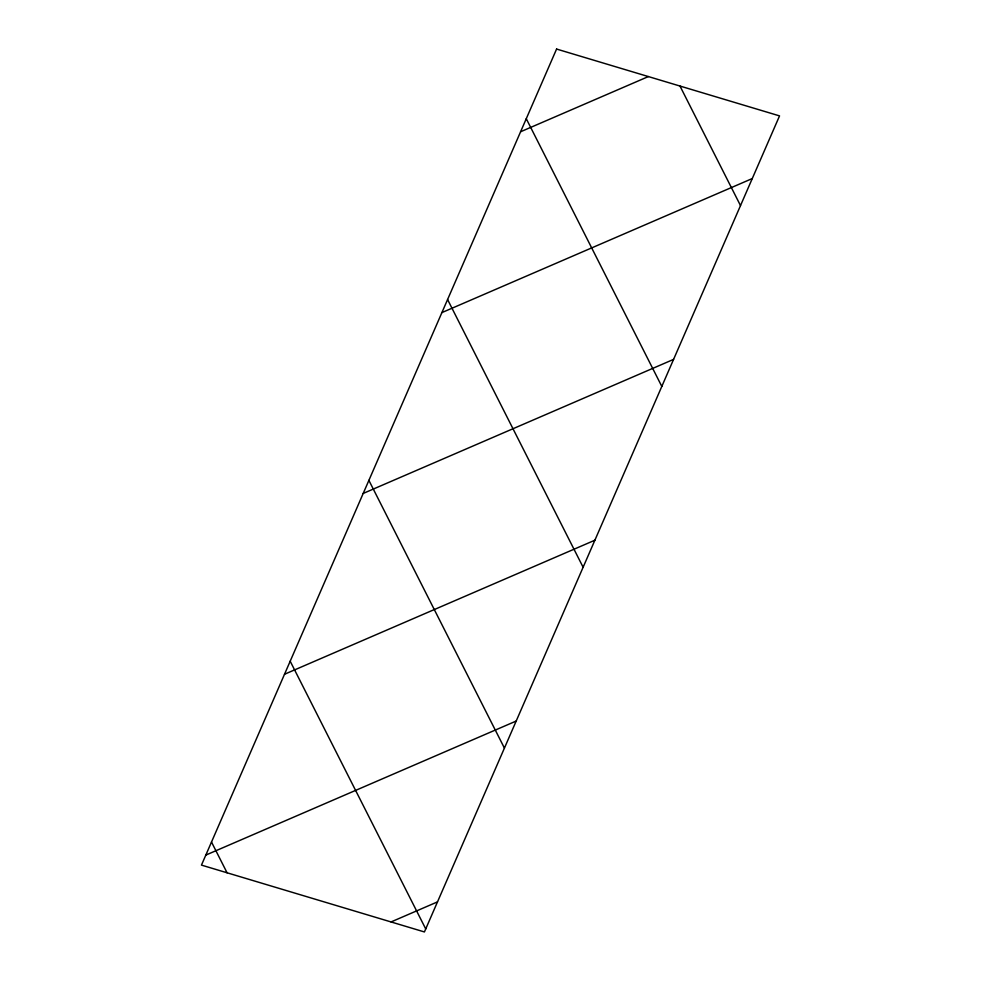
<?xml version="1.0" encoding="UTF-8"?>
<svg xmlns="http://www.w3.org/2000/svg" width="981" height="981" viewBox="0 0 981 981"><rect width="100%" height="100%" fill="white"/><g stroke="black" fill="none" stroke-linecap="round" stroke-linejoin="round"><path stroke-width="1.47" d="M520.592 131.761L648.38 76.567M441.904 312.596L752.268 178.554M363.203 493.431L673.579 359.389M284.515 674.254L594.878 540.212M205.826 855.089L516.19 721.047M391.051 921.944L437.501 901.882M679.98 86.046L740.496 205.593M526.27 118.701L661.807 386.428M447.581 299.536L583.119 567.263M368.893 480.371L504.418 748.098M290.192 661.206L425.729 928.933M211.504 842.029L227.065 872.783M556.583 49.05L201.461 865.107L424.417 931.95L779.539 115.893L556.583 49.05"/></g></svg>
